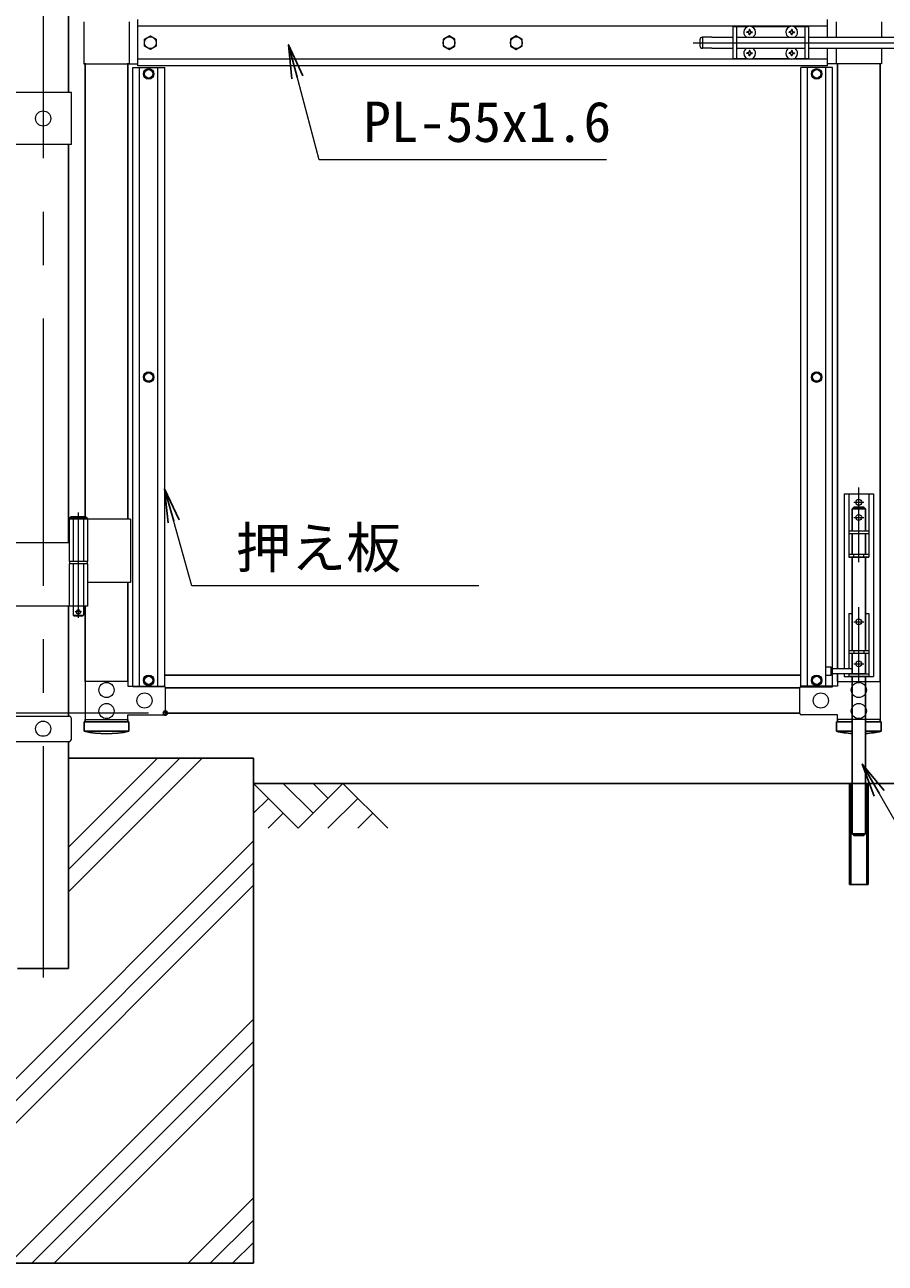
# Model space of a CAD drawing. Units: millimetres, scale not verified. Extents: x -4200 to 4200, y -2970 to 2970.
# Drawn here: x 682 to 1705, y -1224 to 247 of the extents above; entities that cross this region are included whole.
import ezdxf
from ezdxf.enums import TextEntityAlignment as Align

# ---------------------------------------------------------------- set-up
doc = ezdxf.new("R2010")
doc.units = ezdxf.units.MM
doc.header["$LTSCALE"] = 10
doc.header["$PDMODE"] = 32
doc.header["$PDSIZE"] = 5
doc.linetypes.add('DASHED', pattern=[7.5, 6, -1.5])
doc.linetypes.add('USER1', pattern=[50.8, 31.75, -6.35, 6.35, -6.35])
for name, color, linetype, lineweight in [('0-1_D-STR1', 1, 'Continuous', 25), ('0-2_D-STR3', 3, 'Continuous', 13), ('0-3_D-BMK', 2, 'USER1', 13), ('0-4_D-STR-DIM', 7, 'Continuous', 13), ('0-7_D-STR-TXT', 7, 'Continuous', 13), ('0-8_D-BGD', 7, 'Continuous', 25), ('0-9_D-DCR-HCH', 7, 'Continuous', 13), ('0-A_D-STR4', 7, 'Continuous', 25)]:
    doc.layers.add(name, color=color, linetype=linetype, lineweight=lineweight)
doc.layers.add('0-5_0', color=7, linetype='Continuous')
doc.layers.add('0-6_Defpoints', color=8, linetype='Continuous')
doc.styles.add('ＭＳ ゴシック', font='')
doc.styles.get('ＭＳ ゴシック').set_extended_font_data('MS Gothic')

# ---------------------------------------------------------------- blocks, each defined once
blk = doc.blocks.new('_Open')
at = {"layer": '0-5_0'}
blk.add_line((-10, 1.667), (0, 0), dxfattribs=at)
blk.add_lwpolyline([(-10, -1.667), (0, 0), (-10, 0)], dxfattribs=at)

msp = doc.modelspace()

# ---------------------------------------------------------------- linework, layer by layer
at = {"layer": '0-1_D-STR1'}
for p, q in [((733.85, 621.4), (733.85, 166.9)), ((753.6, 201.7), (753.6, -337.3)), ((804.4, 201.7), (804.4, -340.3)), ((804.4, 201.7), (804.4, -340.3)), ((1647.8, 201.7), (1647.8, -517.89)), ((1698.6, 201.7), (1698.6, -533.09)), ((733.85, 104.9), (733.85, -367.6)), ((804.4, -415.3), (804.4, -530.2)), ((804.4, -415.3), (804.4, -533.09)), ((733.85, -442.6), (733.85, -574.1)), ((753.6, -443.3), (753.6, -533.09)), ((848.1, -525.59), (1604.1, -525.59)), ((852.1, -525.59), (1600.1, -525.59)), ((852.1, -525.59), (1600.1, -525.59)), ((1647.8, -523.89), (1647.8, -533.09)), ((810.1, -538.59), (810.1, -538.34)), ((848.89, -540.59), (1603.32, -540.59)), ((848.89, -540.59), (1603.32, -540.59)), ((848.89, -540.59), (1603.32, -540.59)), ((848.89, -570.59), (1603.32, -570.59)), ((848.89, -570.59), (1603.32, -570.59)), ((848.89, -570.59), (1603.32, -570.59)), ((805.6, -581.09), (752.4, -581.09)), ((752.4, -592.09), (752.4, -581.09)), ((753.6, -581.09), (753.6, -578.09)), ((804.4, -581.09), (804.4, -578.09)), ((805.6, -581.09), (805.6, -592.09)), ((1665.2, -581.09), (1646.6, -581.09)), ((1646.6, -592.09), (1646.6, -581.09)), ((1647.8, -581.09), (1647.8, -578.09)), ((1699.8, -581.09), (1681.2, -581.09)), ((1698.6, -581.09), (1698.6, -578.09)), ((1699.8, -581.09), (1699.8, -592.09)), ((805.6, -592.09), (752.4, -592.09)), ((1647.8, -592.09), (1665.2, -592.09)), ((1681.2, -592.09), (1698.6, -592.09)), ((733.85, -604.1), (733.85, -874.1)), ((733.85, -874.1), (673.35, -874.1))]:
    msp.add_line(p, q, dxfattribs=at)
for centre, start, end in [((779, -475.67), 257.13052, 282.86948), ((1673.2, -475.67), 257.13052, 266.15907), ((1673.2, -475.67), 273.84093, 282.86948)]:
    msp.add_arc(centre, 119.43, start, end, dxfattribs=at)
at = {"layer": '0-2_D-STR3'}
for p, q in [((752, 250.9), (752, 200.9)), ((806, 250.9), (806, 200.9)), ((816.1, 198.4), (816.1, 253.4)), ((1636.1, 232.4), (1636.1, 253.4)), ((1646.2, 250.9), (1646.2, 232.4)), ((1700.2, 250.9), (1700.2, 232.4)), ((1636.1, 245.4), (816.1, 245.4)), ((1523.45, 244.9), (1523.45, 206.9)), ((1540.86, 244.9), (1523.45, 244.9)), ((1527.95, 244.9), (1527.95, 206.9)), ((1540.3, 238), (1540.3, 238.4)), ((1541.6, 237.98), (1540.3, 238)), ((1543.06, 241.55), (1543.04, 240.25)), ((1543.06, 235.25), (1543.04, 236.55)), ((1543.85, 241.55), (1543.06, 241.55)), ((1543.85, 241.55), (1543.87, 240.25)), ((1543.85, 235.25), (1543.87, 236.55)), ((1545.31, 238.82), (1546.6, 238.79)), ((1590.86, 244.9), (1546.05, 244.9)), ((1546.6, 238.79), (1546.6, 238.4)), ((1591.6, 238.82), (1590.3, 238.79)), ((1590.3, 238.79), (1590.3, 238.4)), ((1593.06, 241.55), (1593.04, 240.25)), ((1593.06, 235.25), (1593.04, 236.55)), ((1593.85, 241.55), (1593.06, 241.55)), ((1593.85, 241.55), (1593.87, 240.25)), ((1593.85, 235.25), (1593.87, 236.55)), ((1595.31, 237.98), (1596.6, 238)), ((1613.45, 244.9), (1596.05, 244.9)), ((1596.6, 238), (1596.6, 238.4)), ((1608.95, 244.9), (1608.95, 206.9)), ((1613.45, 244.9), (1613.45, 206.9)), ((1484.25, 229.4), (1484.25, 222.4)), ((1498.7, 232.4), (1487.25, 232.4)), ((1487.25, 232.4), (1487.25, 219.4)), ((1498.55, 232.4), (1523.45, 232.4)), ((1527.95, 232.4), (1608.95, 232.4)), ((1543.85, 235.25), (1543.06, 235.25)), ((1593.85, 235.25), (1593.06, 235.25)), ((1613.45, 232.4), (1794.25, 232.4)), ((1636.1, 206.4), (816.1, 206.4)), ((1498.7, 219.4), (1487.25, 219.4)), ((1498.55, 219.4), (1523.45, 219.4)), ((1540.86, 206.9), (1523.45, 206.9)), ((1527.95, 219.4), (1608.95, 219.4)), ((1540.3, 213), (1540.3, 213.4)), ((1541.6, 212.98), (1540.3, 213)), ((1543.06, 216.55), (1543.04, 215.25)), ((1543.06, 210.25), (1543.04, 211.55)), ((1543.85, 216.55), (1543.06, 216.55)), ((1543.85, 210.25), (1543.06, 210.25)), ((1543.85, 216.55), (1543.87, 215.25)), ((1543.85, 210.25), (1543.87, 211.55)), ((1545.31, 213.82), (1546.6, 213.79)), ((1545.31, 212.98), (1546.6, 213)), ((1590.86, 206.9), (1546.05, 206.9)), ((1546.6, 213.79), (1546.6, 213.4)), ((1546.6, 213), (1546.6, 213.4)), ((1591.6, 213.82), (1590.3, 213.79)), ((1590.3, 213.79), (1590.3, 213.4)), ((1593.06, 216.55), (1593.04, 215.25)), ((1593.06, 210.25), (1593.04, 211.55)), ((1593.85, 216.55), (1593.06, 216.55)), ((1593.85, 210.25), (1593.06, 210.25)), ((1593.85, 216.55), (1593.87, 215.25)), ((1593.85, 210.25), (1593.87, 211.55)), ((1595.31, 213.82), (1596.6, 213.79)), ((1595.31, 212.98), (1596.6, 213)), ((1613.45, 206.9), (1596.05, 206.9)), ((1596.6, 213.79), (1596.6, 213.4)), ((1596.6, 213), (1596.6, 213.4)), ((1613.45, 219.4), (1794.25, 219.4)), ((1636.1, 198.4), (1636.1, 219.4)), ((1646.2, 219.4), (1646.2, 200.9)), ((1700.2, 219.4), (1700.2, 200.9)), ((752, 200.9), (816.1, 200.9)), ((810.1, -539.35), (810.1, 196.65)), ((810.1, 196.65), (848.1, 196.65)), ((1636.1, 198.4), (816.1, 198.4)), ((818.1, -539.35), (818.1, 196.65)), ((840.1, -539.35), (840.1, 196.65)), ((848.1, -539.35), (848.1, 196.65)), ((1604.1, -539.35), (1604.1, 196.65)), ((1642.1, 196.65), (1604.1, 196.65)), ((1612.1, -539.35), (1612.1, 196.65)), ((1634.1, -539.35), (1634.1, 196.65)), ((1700.2, 200.9), (1636.1, 200.9)), ((1642.1, -539.35), (1642.1, 196.65)), ((737.55, 166.9), (630.6, 166.9)), ((737.55, 104.9), (737.55, 166.9)), ((737.55, 104.9), (630.6, 104.9)), ((1655.7, -310.09), (1655.7, -517.89)), ((1655.7, -310.09), (1690.7, -310.09)), ((1661.2, -310.09), (1661.2, -385.09)), ((1661.2, -310.09), (1685.2, -310.09)), ((1673.2, -338.09), (1673.2, -315.09)), ((1673.2, -334.09), (1673.2, -319.09)), ((1685.2, -310.09), (1685.2, -385.09)), ((1690.7, -310.09), (1690.7, -527.09)), ((735.44, -338.3), (736.44, -337.3)), ((735.44, -338.3), (735.44, -340.3)), ((735.44, -338.3), (755.44, -338.3)), ((754.44, -337.3), (736.44, -337.3)), ((734.64, -340.3), (734.64, -390.3)), ((807.55, -340.3), (734.64, -340.3)), ((756.24, -340.3), (756.24, -390.3)), ((807.55, -340.3), (807.55, -415.3)), ((1661.2, -340.79), (1661.2, -343.09)), ((1685.2, -340.79), (1685.2, -343.09)), ((1661.2, -354.09), (1685.2, -354.09)), ((1661.2, -357.29), (1685.2, -357.29)), ((734.64, -368.3), (670.3, -368.3)), ((1661.2, -381.89), (1685.2, -381.89)), ((1667.2, -385.09), (1667.2, -381.89)), ((1679.2, -385.09), (1679.2, -381.89)), ((756.24, -390.3), (734.64, -390.3)), ((756.24, -393.3), (734.64, -393.3)), ((734.64, -393.3), (734.64, -443.3)), ((734.94, -390.3), (734.94, -393.3)), ((755.94, -393.3), (734.94, -393.3)), ((755.94, -390.3), (755.94, -393.3)), ((756.24, -393.3), (756.24, -443.3)), ((807.55, -415.3), (756.36, -415.3)), ((756.24, -443.3), (670.3, -443.3)), ((740.44, -455.3), (739.44, -454.3)), ((750.44, -455.3), (740.44, -455.3)), ((750.44, -455.3), (751.44, -454.3)), ((751.44, -443.3), (751.44, -454.3)), ((1661.2, -452.09), (1665.2, -452.09)), ((1661.2, -452.09), (1661.2, -517.89)), ((1681.2, -452.09), (1685.2, -452.09)), ((1685.2, -452.09), (1685.2, -527.09)), ((1661.2, -482.79), (1661.2, -485.09)), ((1685.2, -482.79), (1685.2, -485.09)), ((1661.2, -496.09), (1685.2, -496.09)), ((1661.2, -499.29), (1685.2, -499.29)), ((1667.2, -496.09), (1667.2, -499.29)), ((1679.2, -496.09), (1679.2, -499.29)), ((1640.2, -515.89), (1634.2, -515.89)), ((1634.2, -525.89), (1634.2, -515.89)), ((1640.2, -525.89), (1634.2, -525.89)), ((1640.2, -525.89), (1640.2, -515.89)), ((1665.2, -517.89), (1640.2, -517.89)), ((1681.2, -523.89), (1640.2, -523.89)), ((1655.7, -523.89), (1655.7, -527.09)), ((1655.7, -527.09), (1690.7, -527.09)), ((1661.2, -523.89), (1685.2, -523.89)), ((1661.2, -523.89), (1661.2, -527.09)), ((1665.2, -523.89), (1665.2, -517.89)), ((848.1, -539.35), (810.1, -539.35)), ((849.15, -570.59), (849.15, -540.59)), ((1603.05, -570.59), (1603.05, -540.59)), ((1604.1, -539.35), (1642.1, -539.35)), ((630.6, -574.1), (734.94, -574.1)), ((736.94, -576.1), (736.94, -602.1)), ((630.6, -604.1), (734.94, -604.1))]:
    msp.add_line(p, q, dxfattribs=at)
at = {"layer": '0-2_D-STR3', "lineweight": 25}
for p, q in [((1665.2, -327.89), (1665.2, -354.09)), ((1667.2, -325.89), (1679.2, -325.89)), ((1679.2, -325.89), (1681.2, -327.89)), ((1681.2, -327.89), (1681.2, -354.09)), ((1665.2, -357.29), (1665.2, -381.89)), ((1681.2, -357.29), (1681.2, -381.89)), ((1665.2, -385.09), (1665.2, -496.09)), ((1681.2, -385.09), (1681.2, -496.09)), ((1665.2, -499.29), (1665.2, -520.89)), ((1681.2, -499.29), (1681.2, -520.89)), ((1665.2, -520.89), (1665.2, -523.89)), ((1665.2, -527.09), (1665.2, -713.89)), ((1681.2, -520.89), (1681.2, -523.89)), ((1681.2, -527.09), (1681.2, -713.89)), ((1665.2, -713.89), (1667.2, -715.89)), ((1665.2, -713.89), (1681.2, -713.89)), ((1667.2, -715.89), (1679.2, -715.89))]:
    msp.add_line(p, q, dxfattribs=at)
at = {"layer": '0-2_D-STR3', "linetype": 'DASHED'}
for p, q in [((739.14, -340.3), (739.14, -390.3)), ((751.74, -340.3), (751.74, -390.3)), ((739.14, -393.3), (739.14, -443.3)), ((751.74, -393.3), (751.74, -443.3))]:
    msp.add_line(p, q, dxfattribs=at)
at = {"layer": '0-2_D-STR3'}
for points in [[(1541.6, 238.82), (1540.3, 238.79), (1540.3, 238.4)], [(1545.31, 237.98), (1546.6, 238), (1546.6, 238.4)], [(1591.6, 237.98), (1590.3, 238), (1590.3, 238.4)], [(1595.31, 238.82), (1596.6, 238.79), (1596.6, 238.4)], [(1541.6, 213.82), (1540.3, 213.79), (1540.3, 213.4)], [(1591.6, 212.98), (1590.3, 213), (1590.3, 213.4)], [(823.33, 188.9), (826.22, 193.9), (831.99, 193.9)], [(1628.88, 188.9), (1625.99, 193.9), (1620.22, 193.9)], [(834.88, 188.9), (831.99, 183.9), (826.22, 183.9), (823.33, 188.9)], [(1617.33, 188.9), (1620.22, 183.9), (1625.99, 183.9), (1628.88, 188.9)], [(831.99, -166.1), (834.88, -171.1), (831.99, -176.1), (826.22, -176.1), (823.33, -171.1)], [(823.33, -171.35), (826.22, -166.35), (831.99, -166.35)], [(1620.22, -166.1), (1617.33, -171.1), (1620.22, -176.1), (1625.99, -176.1), (1628.88, -171.1)], [(1628.88, -171.35), (1625.99, -166.35), (1620.22, -166.35)], [(754.44, -337.3), (755.44, -338.3), (755.44, -340.3)], [(1685.2, -385.09), (1661.2, -385.09), (1685.2, -385.09)], [(739.44, -443.3), (739.44, -454.3), (751.44, -454.3)], [(834.88, -531.6), (831.99, -526.6), (826.22, -526.6), (823.33, -531.6)], [(1617.33, -531.6), (1620.22, -526.6), (1625.99, -526.6), (1628.88, -531.6)], [(1661.2, -527.09), (1685.2, -527.09), (1661.2, -527.09)], [(804.4, -533.09), (753.6, -533.09), (753.6, -578.09), (804.4, -578.09), (804.4, -572.59), (847.15, -572.59)], [(804.4, -533.09), (804.4, -538.59), (847.15, -538.59)], [(823.33, -531.6), (826.22, -536.6), (831.99, -536.6)], [(1647.8, -533.09), (1698.6, -533.09), (1698.6, -578.09), (1647.8, -578.09), (1647.8, -572.59), (1605.05, -572.59)], [(1647.8, -533.09), (1647.8, -538.59), (1605.05, -538.59)], [(1628.88, -531.6), (1625.99, -536.6), (1620.22, -536.6)], [(1681.2, -533.09), (1698.6, -533.09), (1698.6, -578.09), (1681.2, -578.09)]]:
    msp.add_lwpolyline(points, dxfattribs=at)
for points in [[(831.1, 234), (838.12, 229.95), (838.12, 221.85), (831.1, 217.8), (824.09, 221.85), (824.09, 229.95)], [(1186.1, 234), (1179.09, 229.95), (1179.09, 221.85), (1186.1, 217.8), (1193.12, 221.85), (1193.12, 229.95)], [(1266.1, 234), (1259.09, 229.95), (1259.09, 221.85), (1266.1, 217.8), (1273.12, 221.85), (1273.12, 229.95)], [(823.33, 188.9), (826.22, 193.9), (831.99, 193.9), (834.88, 188.9), (831.99, 183.9), (826.22, 183.9)], [(1628.88, 188.9), (1625.99, 193.9), (1620.22, 193.9), (1617.33, 188.9), (1620.22, 183.9), (1625.99, 183.9)], [(823.33, -531.6), (826.22, -536.6), (831.99, -536.6), (834.88, -531.6), (831.99, -526.6), (826.22, -526.6)], [(1628.88, -531.6), (1625.99, -536.6), (1620.22, -536.6), (1617.33, -531.6), (1620.22, -526.6), (1625.99, -526.6)]]:
    msp.add_lwpolyline(points, close=True, dxfattribs=at)
at = {"layer": '0-2_D-STR3', "lineweight": 25}
for points in [[(1667.2, -325.89), (1665.2, -327.89), (1681.2, -327.89)], [(1667.2, -715.89), (1679.2, -715.89), (1681.2, -713.89)]]:
    msp.add_lwpolyline(points, dxfattribs=at)
at = {"layer": '0-2_D-STR3'}
for centre, radius in [((831.1, 225.9), 7.03), ((1186.1, 225.9), 7.03), ((1266.1, 225.9), 7.03), ((829.1, 188.9), 6.25), ((829.1, 188.9), 6.25), ((829.1, 188.9), 5), ((829.1, 188.9), 5), ((1623.1, 188.9), 6.25), ((1623.1, 188.9), 6.25), ((1623.1, 188.9), 5), ((1623.1, 188.9), 5), ((703.6, 135.9), 9), ((829.1, -171.35), 6.25), ((829.1, -171.35), 5), ((1623.1, -171.35), 6.25), ((1623.1, -171.35), 5), ((1673.2, -320.09), 3.5), ((1673.2, -338.09), 3.5), ((745.44, -450.3), 2.5), ((1673.2, -462.09), 3.5), ((1673.2, -512.09), 3.5), ((829.1, -531.6), 6.25), ((829.1, -531.6), 6.25), ((829.1, -531.6), 5), ((829.1, -531.6), 5), ((1623.1, -531.6), 6.25), ((1623.1, -531.6), 6.25), ((1623.1, -531.6), 5), ((1623.1, -531.6), 5), ((779, -543.09), 9), ((1673.2, -543.09), 9), ((779, -568.09), 9), ((824.15, -555.59), 9), ((1628.05, -555.59), 9), ((1628.05, -555.59), 9), ((1673.2, -568.09), 9), ((703.6, -589.1), 9)]:
    msp.add_circle(centre, radius, dxfattribs=at)
for centre, radius, start, end in [((1543.45, 238.4), 7, 0, 180), ((1543.45, 238.4), 7, 180, 238.99728), ((1541.55, 240.3), 1.49, 270, 0), ((1541.55, 236.49), 1.49, 0, 90), ((1545.36, 240.3), 1.49, 180, 270), ((1545.36, 236.49), 1.49, 90, 180), ((1543.45, 238.4), 7, 301.00272, 0), ((1593.45, 238.4), 7, 0, 180), ((1593.45, 238.4), 7, 180, 238.99728), ((1591.55, 240.3), 1.49, 270, 0), ((1591.55, 236.49), 1.49, 0, 90), ((1595.36, 240.3), 1.49, 180, 270), ((1595.36, 236.49), 1.49, 90, 180), ((1593.45, 238.4), 7, 301.00272, 0), ((1487.25, 229.4), 3, 90, 180), ((1487.25, 222.4), 3, 180, 270), ((1543.45, 213.4), 7, 121.00272, 180), ((1543.45, 213.4), 7, 180, 0), ((1541.55, 215.3), 1.49, 270, 0), ((1541.55, 211.49), 1.49, 0, 90), ((1545.36, 215.3), 1.49, 180, 270), ((1545.36, 211.49), 1.49, 90, 180), ((1543.45, 213.4), 7, 0, 58.99728), ((1593.45, 213.4), 7, 121.00272, 180), ((1593.45, 213.4), 7, 180, 0), ((1591.55, 215.3), 1.49, 270, 0), ((1591.55, 211.49), 1.49, 0, 90), ((1595.36, 215.3), 1.49, 180, 270), ((1595.36, 211.49), 1.49, 90, 180), ((1593.45, 213.4), 7, 0, 58.99728), ((847.15, -540.59), 2, 0, 90), ((1605.05, -540.59), 2, 90, 180), ((1673.2, -543.09), 9, 152.73398, 207.26602), ((1673.2, -543.09), 9, 332.73398, 27.26602), ((847.15, -570.59), 2, 270, 0), ((1605.05, -570.59), 2, 180, 270), ((1673.2, -568.09), 9, 152.73398, 207.26602), ((1673.2, -568.09), 9, 332.73398, 27.26602), ((734.94, -576.1), 2, 0, 90), ((734.94, -602.1), 2, 270, 0)]:
    msp.add_arc(centre, radius, start, end, dxfattribs=at)
at = {"layer": '0-3_D-BMK'}
for p, q in [((703.6, 914.14), (703.6, -884.68)), ((1476.13, 225.9), (2100.59, 225.9)), ((1673.2, -391.34), (1673.2, -302.7)), ((1667.2, -320.09), (1679.2, -320.09)), ((745.44, -332.38), (745.44, -457.27)), ((1667.2, -338.09), (1679.2, -338.09)), ((749.07, -450.3), (741.82, -450.3)), ((1673.2, -533.34), (1673.2, -444.7)), ((1667.2, -462.09), (1679.2, -462.09)), ((1667.2, -512.09), (1679.2, -512.09))]:
    msp.add_line(p, q, dxfattribs=at)
at = {"layer": '0-4_D-STR-DIM'}
msp.add_line((828.89, -570.59), (68.91, -570.59), dxfattribs=at)
msp.add_line((828.89, -570.59), (68.91, -570.59), dxfattribs=at)
at = {"layer": '0-6_Defpoints'}
msp.add_point((848.89, -570.59), dxfattribs=at)
at = {"layer": '0-7_D-STR-TXT'}
for points in [[(1373.12, 86.79), (1031.84, 86.79), (995.95, 221.59)], [(1221.55, -419.28), (880.27, -419.28), (848.59, -306.01)], [(2016.38, -795.09), (1772.06, -795.09), (1678.39, -632.85)]]:
    msp.add_lwpolyline(points, dxfattribs=at)
at = {"layer": '0-8_D-BGD'}
for p, q in [((953.6, -654.1), (2453.6, -654.1)), ((1662.1, -774.1), (1662.1, -654.1)), ((1663.7, -774.1), (1663.7, -654.1)), ((1682.7, -774.1), (1682.7, -654.1)), ((1684.3, -774.1), (1684.3, -654.1)), ((1662.1, -774.1), (1684.3, -774.1)), ((1662.1, -774.1), (1684.3, -774.1))]:
    msp.add_line(p, q, dxfattribs=at)
at = {"layer": '0-9_D-DCR-HCH'}
for p, q in [((733.85, -782.73), (892.48, -624.1)), ((733.85, -756.21), (865.97, -624.1)), ((733.85, -729.7), (839.45, -624.1)), ((1006.82, -707.31), (953.6, -654.1)), ((1024.55, -689.58), (989.08, -654.1)), ((1060.03, -654.1), (1006.82, -707.31)), ((1042.38, -671.93), (1024.55, -654.1)), ((1060.03, -654.1), (1113.24, -707.31)), ((971.34, -671.84), (953.6, -689.5)), ((1077.77, -671.84), (1042.13, -707.31)), ((989.08, -689.58), (971.26, -707.31)), ((1095.5, -689.58), (1077.68, -707.31)), ((453.6, -1222.08), (953.6, -722.08)), ((478.1, -1224.1), (953.6, -748.6)), ((504.62, -1224.1), (953.6, -775.11)), ((663.71, -1224.1), (953.6, -934.21)), ((690.23, -1224.1), (953.6, -960.73)), ((716.75, -1224.1), (953.6, -987.25)), ((875.85, -1224.1), (953.6, -1146.34)), ((902.36, -1224.1), (953.6, -1172.86)), ((928.88, -1224.1), (953.6, -1199.38))]:
    msp.add_line(p, q, dxfattribs=at)
at = {"layer": '0-A_D-STR4'}
for p, q in [((733.85, -624.1), (953.6, -624.1)), ((953.6, -624.1), (953.6, -1224.1)), ((453.6, -1224.1), (953.6, -1224.1))]:
    msp.add_line(p, q, dxfattribs=at)

# ---------------------------------------------------------------- block references
at = {"layer": '0-7_D-STR-TXT', "xscale": 4, "yscale": 4}
for p, rotation in [((995.43, 223.52), 104.91069), ((848.05, -304.08), 105.62459), ((1677.39, -631.12), 120)]:
    msp.add_blockref('_Open', p, dxfattribs=dict(at, rotation=rotation))

# ---------------------------------------------------------------- texts
at = {"layer": '0-7_D-STR-TXT', "style": 'ＭＳ ゴシック'}
for s, p in [('PL-55x1.6', (1084.29, 93.54)), ('押え板', (932.72, -412.53))]:
    msp.add_text(s, height=48.09, dxfattribs=at).set_placement(p, align=Align.BOTTOM_LEFT)

doc.saveas('drawing.dxf')
